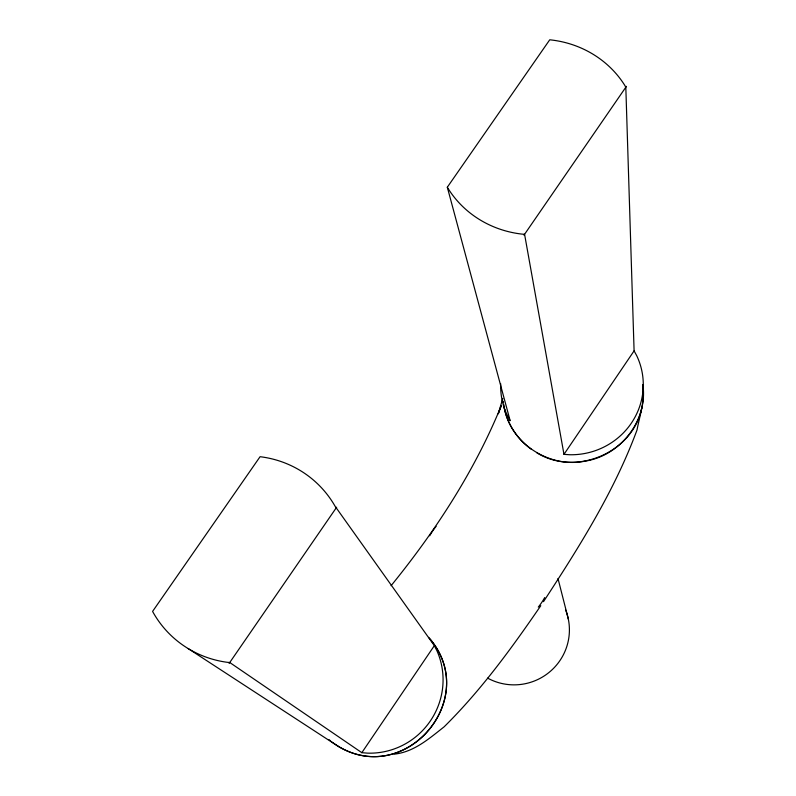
<?xml version="1.0" encoding="UTF-8"?>
<svg xmlns="http://www.w3.org/2000/svg" width="796" height="796" viewBox="0 0 796 796"><rect width="100%" height="100%" fill="white"/><g stroke="black" fill="none" stroke-linecap="round" stroke-linejoin="round"><path stroke-width="1.19" d="M543.509 601.647C579.1 547.111 614.313 491.371 637.009 430.019C639.745 415.482 644.979 400.856 642.959 385.871M642.004 406.885C633.725 452.516 575.876 477.063 536.793 452.775M502.764 398.438L498.306 413.801L501.251 405.721C474.565 471.132 435.531 531.032 391.075 585.707M361.832 752.678L434.337 645.655L335.017 506.147A105.46 102.177 -41.6 0 0 260.073 456.705L152.583 611.418A105.46 102.177 -41.6 0 0 227.467 662.332L229.755 662.511L361.832 752.678L367.543 753.145A72.705 71.471 -47.9 0 0 436.914 650.72L434.337 645.655M634.094 350.857L636.72 355.693A71.391 69.232 -11 0 1 569.647 454.745L563.976 454.347L634.094 350.857L625.815 87.232L624.77 85.361A102.784 97.49 -13.1 0 0 549.737 39.8L447.312 187.229L510.127 420.656A71.391 69.232 -11 0 1 500.704 383.781M229.109 663.446L336.658 507.231M523.967 235.168L626.412 86.356M540.773 605.726C511.549 648.342 480.963 690.43 444.098 726.847C429.153 738.569 414 752.041 394.269 754.15M188.105 648.541L337.832 746.101C405.194 787.125 480.635 699.594 430.119 639.218M337.643 745.981C406.04 787.751 481.978 697.644 428.666 637.387M331.912 742.071L337.832 746.101M531.231 449.193C517.022 439.064 506.952 423.363 503.938 406.149M329.076 739.673L330.658 741.016M557.986 578.493L568.344 619.139M563.976 454.347L524.574 234.283L522.315 234.143A102.784 97.49 -13.1 0 1 447.312 187.229M503.699 404.269C508.246 442.049 548.434 468.745 585.159 461.133C620.472 455.64 648.242 420.248 642.85 384.488M503.321 401.254L503.41 402.637M544.713 597.557A65.939 64.874 -23.3 0 1 538.295 607.089M429.701 535.768A65.939 64.874 -23.3 0 1 436.118 526.355M565.638 610.025A55.053 54.496 -23.3 0 1 550.593 671.127A55.053 54.496 -23.3 0 1 487.689 678.152"/></g></svg>
